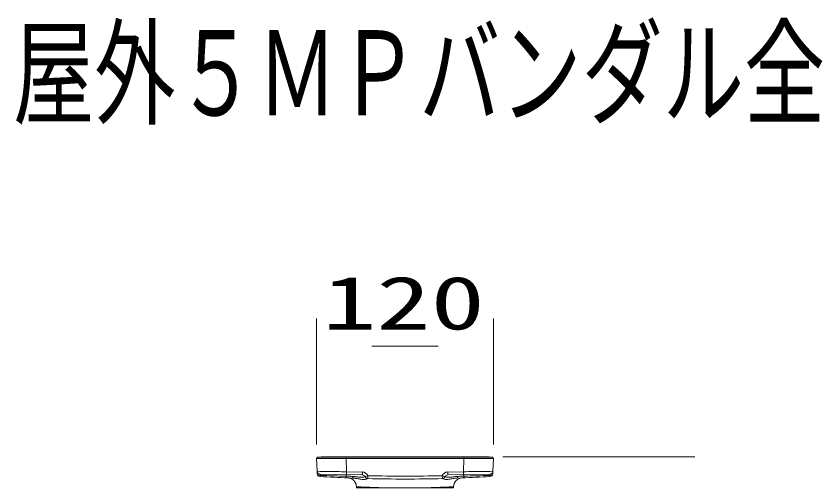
# Model space of a CAD drawing. Units: millimetres on the paper. Extents: x -62 to 64, y -59 to 59.
# Drawn here: x -35.35 to 0.94, y 37.94 to 59.27 of the extents above; entities that cross this region are included whole.
import ezdxf
from ezdxf.enums import TextEntityAlignment as Align

# ---------------------------------------------------------------- set-up
doc = ezdxf.new("R2010")
doc.units = ezdxf.units.MM
for name, color, linetype, lineweight in [('0-0_MOJI1', 7, 'Continuous', 9), ('0-2_GAIKEI', 4, 'Continuous', 9), ('0-3_SUNPO', 7, 'Continuous', 9)]:
    doc.layers.add(name, color=color, linetype=linetype, lineweight=lineweight)
doc.styles.add('ＭＳ ゴシック', font='')
doc.styles.get('ＭＳ ゴシック').set_extended_font_data('MS Gothic')

msp = doc.modelspace()

# ---------------------------------------------------------------- linework, layer by layer
at = {"layer": '0-2_GAIKEI', "color": 7}
for p, q in [((-21.746, 39.278), (-21.726, 38.698)), ((-13.78, 39.337), (-21.715, 39.337)), ((-13.749, 39.278), (-13.769, 38.698)), ((-21.726, 38.698), (-21.722, 38.586)), ((-13.769, 38.698), (-13.773, 38.586)), ((-13.765, 38.811), (-13.765, 38.812)), ((-15.181, 38.396), (-15.395, 38.388)), ((-19.948, 37.95), (-19.948, 37.997)), ((-15.547, 37.95), (-15.547, 37.997))]:
    msp.add_line(p, q, dxfattribs=at)
at = {"layer": '0-2_GAIKEI'}
for p, q in [((-21.509, 39.347), (-21.509, 39.337)), ((-20.413, 39.337), (-20.413, 39.278)), ((-20.375, 39.347), (-20.375, 39.337)), ((-15.12, 39.347), (-15.12, 39.337)), ((-15.082, 39.278), (-15.103, 38.677)), ((-15.082, 39.337), (-15.082, 39.278)), ((-13.986, 39.347), (-13.986, 39.337)), ((-13.946, 39.347), (-13.946, 39.337)), ((-21.595, 38.569), (-20.395, 38.548)), ((-20.414, 38.474), (-20.413, 38.548)), ((-19.679, 38.536), (-20.395, 38.548)), ((-19.677, 38.664), (-20.392, 38.677)), ((-16.058, 38.368), (-16.061, 38.497)), ((-15.818, 38.664), (-15.103, 38.677)), ((-15.816, 38.536), (-15.1, 38.548)), ((-13.9, 38.569), (-15.1, 38.548)), ((-15.081, 38.474), (-15.082, 38.548)), ((-19.438, 38.368), (-19.438, 38.368)), ((-16.057, 38.368), (-16.057, 38.368)), ((-19.948, 37.95), (-18.314, 37.95)), ((-17.182, 37.95), (-15.547, 37.95))]:
    msp.add_line(p, q, dxfattribs=at)
for points in [[(-21.549, 39.337), (-21.549, 39.347), (-13.946, 39.347)], [(-15.082, 39.278), (-20.413, 39.278), (-20.392, 38.677)]]:
    msp.add_lwpolyline(points, dxfattribs=at)
for centre, radius in [((-21.595, 38.569), 0.0004), ((-13.9, 38.569), 0.0004), ((-21.598, 38.459), 0.0019), ((-21.597, 38.458), 0.0001), ((-20.419, 38.401), 0.0013), ((-20.418, 38.4), 0.0001), ((-15.076, 38.401), 0.0013), ((-15.077, 38.4), 0.0001), ((-13.897, 38.459), 0.0019), ((-13.898, 38.458), 0.0001)]:
    msp.add_circle(centre, radius, dxfattribs=at)
at = {"layer": '0-2_GAIKEI', "color": 7}
for centre, radius, start, end in [((-21.68, 39.28), 0.0667, 121.7883, 182), ((-13.815, 39.28), 0.0667, 358, 58.2117), ((-21.589, 38.591), 0.133, 182, 266.6911), ((-13.906, 38.591), 0.133, 273.3089, 358), ((-17.748, 105.035), 66.689, 266.69114, 267.78203), ((-20.348, 37.997), 0.4, 360, 87.7782), ((-17.669, 109.546), 71.199, 267.86606, 268.04329), ((-20.138, 37.42), 0.969, 81.523, 87.7962), ((-20.202, 36.948), 1.445, 80.0071, 81.7479), ((-20.481, 35.391), 3.027, 78.3371, 79.9289), ((-19.256, 41.319), 3.026, 258.3196, 259.7996), ((-19.58, 39.524), 1.202, 259.8578, 262.1741), ((-19.65, 38.982), 0.656, 261.7594, 271.3198), ((-19.648, 38.786), 0.46, 271.5709, 287.1513), ((-19.802, 39.28), 0.978, 287.2398, 289.6153), ((-19.382, 38.099), 0.276, 105.1142, 109.4872), ((-19.434, 38.293), 0.075, 95.3485, 104.8579), ((-19.438, 38.325), 0.0429, 90, 93.8493), ((-17.748, 105.035), 66.689, 268.54815, 271.45185), ((-16.057, 38.325), 0.0429, 86.1508, 90), ((-16.061, 38.293), 0.075, 75.1421, 84.6516), ((-16.113, 38.099), 0.276, 70.5128, 74.8858), ((-15.693, 39.28), 0.978, 250.3847, 252.7602), ((-15.847, 38.786), 0.46, 252.8486, 268.429), ((-15.845, 38.982), 0.656, 268.6801, 278.2406), ((-15.915, 39.524), 1.202, 277.8259, 280.1422), ((-16.239, 41.319), 3.026, 280.2004, 281.6804), ((-15.014, 35.391), 3.027, 100.0711, 101.6629), ((-15.147, 37.997), 0.4, 92.2218, 180), ((-15.293, 36.948), 1.445, 98.2521, 99.9929), ((-15.358, 37.42), 0.969, 92.2037, 98.4769), ((-17.748, 105.035), 66.689, 272.20548, 273.30886), ((-19.815, 37.95), 0.133, 179.9998, 182.8622), ((-15.68, 37.95), 0.133, 357.1376, 0)]:
    msp.add_arc(centre, radius, start, end, dxfattribs=at)
at = {"layer": '0-2_GAIKEI'}
for centre, radius, start, end in [((-21.649, 45.029), 5.752, 269.0331, 270.2588), ((-21.243, 396.118), 356.841, 269.93886, 270.13313), ((-21.478, 39.338), 0.0699, 172.9802, 181.2002), ((-18.081, 39.28), 0.0667, 89.0721, 90), ((-17.414, 39.28), 0.0667, 90, 90.9279), ((-14.253, 395.979), 356.702, 269.86684, 270.06123), ((-14.017, 39.338), 0.0699, 358.7998, 7.0198), ((-13.846, 45.013), 5.736, 269.7413, 270.9678), ((-21.693, 39.08), 0.384, 265.0921, 270), ((-21.593, 38.702), 0.133, 182, 269), ((-20.817, 75.666), 36.98, 268.6406, 269.2766), ((-21.784, 38.488), 0.19, 352.089, 353.6852), ((-21.562, 38.569), 0.0333, 180, 183.5383), ((-21.256, 38.585), 0.339, 183.0641, 184.1693), ((-19.643, 38.698), 1.957, 184.0414, 184.4741), ((-22.681, 38.58), 1.091, 354.466, 355.1456), ((-22.072, 38.521), 0.48, 353.6146, 354.4464), ((-16.032, 38.978), 5.579, 184.4488, 184.6591), ((-23.946, 38.686), 2.361, 355.1762, 355.8097), ((-13.656, 39.17), 7.962, 184.6424, 184.7282), ((-16.57, 172.064), 133.645, 267.84691, 268.11041), ((-16.752, 339.927), 301.273, 269.13816, 269.30766), ((-16.591, 171.371), 132.952, 268.10975, 268.35239), ((-26.741, 38.761), 6.333, 357.0486, 357.4008), ((-17.283, 141.632), 103.205, 268.26138, 268.41581), ((-20.178, 36.974), 1.492, 84.7874, 88.376), ((-19.682, 38.402), 0.133, 21.8048, 89), ((-19.682, 38.398), 0.267, 21.8048, 89), ((-17.748, 105.031), 66.555, 268.54815, 271.45185), ((-15.814, 38.398), 0.267, 91, 158.1952), ((-15.814, 38.402), 0.133, 91, 158.1952), ((-15.317, 36.974), 1.492, 91.624, 95.2126), ((-18.212, 141.632), 103.205, 271.58419, 271.73862), ((-18.743, 339.937), 301.282, 270.69234, 270.86184), ((-18.909, 171.54), 133.12, 271.64772, 271.89006), ((-8.754, 38.761), 6.334, 182.5992, 182.9514), ((-18.925, 172.064), 133.645, 271.88959, 272.15309), ((-14.678, 75.669), 36.983, 270.7235, 271.3594), ((-21.839, 39.17), 7.962, 355.2718, 355.3576), ((-11.549, 38.686), 2.361, 184.1903, 184.8238), ((-19.463, 38.978), 5.579, 355.3409, 355.5512), ((-12.814, 38.58), 1.091, 184.8544, 185.534), ((-14.239, 38.585), 0.339, 355.8307, 356.9359), ((-15.852, 38.698), 1.957, 355.5259, 355.9586), ((-13.902, 38.702), 0.133, 271, 358), ((-13.933, 38.569), 0.0333, 356.4617, 0), ((-13.423, 38.521), 0.48, 185.5536, 186.3854), ((-13.711, 38.488), 0.19, 186.3148, 187.911), ((-13.802, 39.08), 0.384, 270, 274.9078), ((-21.61, 38.462), 0.0136, 344.7015, 349.504), ((-21.647, 38.469), 0.0515, 349.279, 352.2882), ((-21.087, 38.456), 0.671, 355.8363, 356.4907), ((-20.575, 38.418), 0.158, 354.1877, 356.0002), ((-20.439, 38.404), 0.021, 350.6893, 354.2631), ((-22.604, 38.548), 2.191, 356.508, 357.0548), ((-20.227, 36.426), 2.043, 82.3779, 84.8113), ((-20.558, 33.908), 4.583, 81.789, 82.4576), ((-19.084, 44.009), 5.626, 261.6243, 262.3688), ((-19.615, 40.056), 1.637, 262.4062, 263.9491), ((-19.685, 39.397), 0.974, 263.9472, 266.3264), ((-19.706, 39.064), 0.64, 266.2877, 271.1191), ((-19.702, 38.858), 0.434, 271.2437, 277.3627), ((-19.683, 38.72), 0.295, 277.1247, 291.8267), ((-19.475, 38.221), 0.245, 110.3529, 113.7868), ((-19.555, 38.433), 0.0187, 99.2631, 105.4028), ((-19.434, 38.501), 0.133, 201.7824, 268.5386), ((-19.434, 38.501), 0.133, 201.8048, 268.5482), ((-16.061, 38.501), 0.133, 271.4615, 338.2175), ((-16.061, 38.501), 0.133, 271.4518, 338.1952), ((-15.94, 38.433), 0.0187, 74.5973, 80.737), ((-16.02, 38.221), 0.245, 66.2132, 69.6472), ((-15.812, 38.72), 0.295, 248.1732, 262.8752), ((-15.793, 38.858), 0.434, 262.6372, 268.7562), ((-15.79, 39.064), 0.64, 268.8809, 273.7123), ((-15.81, 39.397), 0.974, 273.6735, 276.0527), ((-15.88, 40.056), 1.637, 276.0509, 277.5938), ((-16.411, 44.009), 5.626, 277.6312, 278.3757), ((-14.937, 33.908), 4.583, 97.5424, 98.2109), ((-15.268, 36.426), 2.043, 95.1886, 97.6221), ((-12.891, 38.548), 2.191, 182.9452, 183.492), ((-14.409, 38.456), 0.671, 183.5092, 184.1636), ((-14.92, 38.418), 0.158, 183.9997, 185.8122), ((-15.056, 38.404), 0.021, 185.7368, 189.3105), ((-13.848, 38.469), 0.0515, 187.7118, 190.721), ((-13.886, 38.462), 0.0136, 190.496, 195.2985), ((-17.747, 86), 48.054, 267.3747, 269.3244), ((-17.832, 216.805), 178.856, 269.84576, 270.02714), ((-17.662, 216.125), 178.176, 269.97246, 270.15436), ((-17.748, 85.999), 48.053, 270.6749, 272.6254)]:
    msp.add_arc(centre, radius, start, end, dxfattribs=at)
for centre, major_axis, ratio, start_param, end_param in [((-20.023, 39.28), (0, -0.0667), 0.974996, 3.127384, 3.141593), ((-19.805, 39.28), (0, -0.0667), 0.88148, 3.127262, 3.141593), ((-18.454, 39.28), (0, -0.0667), 0.714143, 3.126154, 3.141593), ((-17.042, 39.28), (0, 0.0667), 0.714143, 6.283185, 6.298624), ((-16.081, 39.28), (0, 0.0667), 0.714143, 6.283185, 6.297938), ((-15.69, 39.28), (0, 0.0667), 0.88148, 6.283185, 6.297992), ((-15.472, 39.28), (0, -0.0667), 0.974996, 3.141593, 3.155802), ((-21.589, 38.591), (-0.133, -0.005), 0.581677, 6.283185, 7.81806), ((-20.392, 38.681), (0.002, 0.133), 0.000609, 3.141592, 4.677488), ((-20.096, 38.521), (-0.005, -0.133), 0.317936, 5.151033, 6.283186), ((-19.677, 38.669), (0.002, 0.133), 0.000609, 3.141593, 4.677488), ((-19.434, 38.501), (0.124, 0.05), 0.032405, 3.141593, 4.699425), ((-19.434, 38.501), (0.003, 0.133), 0.000885, 3.141593, 4.677494), ((-16.061, 38.501), (-0.124, 0.05), 0.032405, 1.58376, 3.141593), ((-15.818, 38.669), (-0.002, 0.133), 0.000609, 1.605698, 3.141593), ((-15.399, 38.521), (0.005, -0.133), 0.317936, 6.283185, 7.415338), ((-15.103, 38.681), (-0.002, 0.133), 0.000609, 1.605698, 3.141593), ((-13.906, 38.591), (0.133, -0.005), 0.581677, 4.748311, 6.283185)]:
    msp.add_ellipse(centre, major_axis=major_axis, ratio=ratio, start_param=start_param, end_param=end_param, dxfattribs=at)
at = {"layer": '0-3_SUNPO'}
for p, q in [((-21.746, 39.903), (-21.746, 45.597)), ((-13.749, 39.903), (-13.749, 45.597)), ((-19.246, 44.347), (-16.249, 44.347)), ((-13.322, 39.347), (-4.635, 39.347))]:
    msp.add_line(p, q, dxfattribs=at)

# ---------------------------------------------------------------- texts
at = {"layer": '0-0_MOJI1', "style": 'ＭＳ ゴシック', "width": 0.7}
msp.add_text('屋外５ＭＰバンダル全方位ＡＩカメラ（天井吊下げ金具付）', height=3.849, dxfattribs=at).set_placement((-35.485, 53.626), align=Align.BOTTOM_LEFT)
at = {"layer": '0-3_SUNPO', "style": 'ＭＳ ゴシック', "width": 1.5}
msp.add_text('120', height=2.405, dxfattribs=at).set_placement((-21.498, 44.384), align=Align.BOTTOM_LEFT)

doc.saveas('drawing.dxf')
